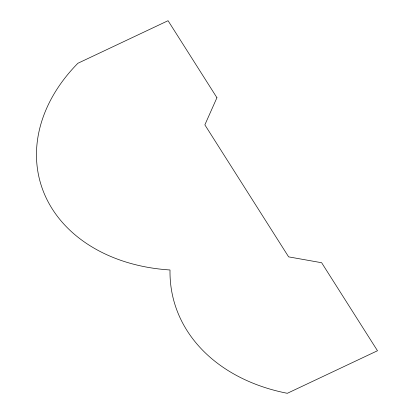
<?xml version="1.0" encoding="UTF-8"?>
<svg xmlns="http://www.w3.org/2000/svg" width="414" height="414" viewBox="0 0 414 414"><rect width="100%" height="100%" fill="white"/><g stroke="black" fill="none" stroke-linecap="round" stroke-linejoin="round"><path stroke-width="0.62" d="M216.936 97.709L204.863 124.852L288.63 256.866L321.642 262.73L377.485 350.741L287.326 393.3A186.435 141.764 -15 0 1 170.014 269.969A172.152 130.907 -15 0 1 77.91 63.259L168.068 20.7L216.936 97.709"/></g></svg>
